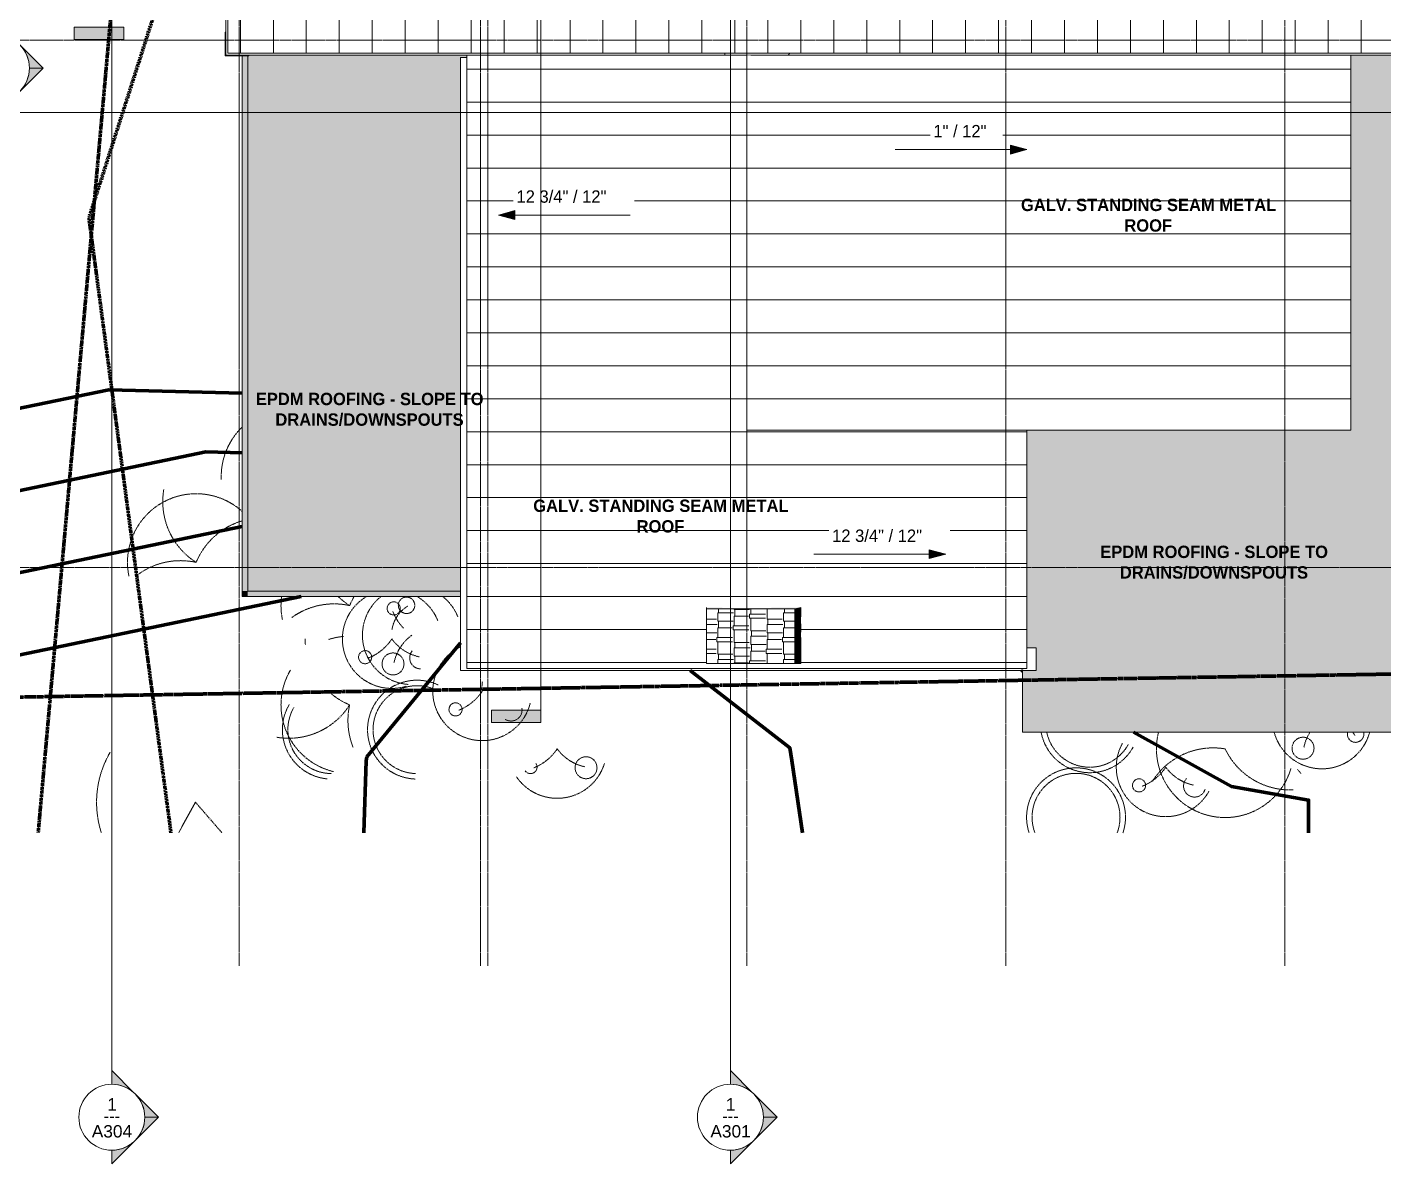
# Model space of a CAD drawing. Header units: inches. Extents: x -3276 to -1654, y 8217 to 9015.
# Drawn here: x -2789.6 to -2295.7, y 8217.5 to 8631.3 of the extents above; entities that cross this region are included whole.
import ezdxf

# ---------------------------------------------------------------- set-up
doc = ezdxf.new("R2010")
doc.units = ezdxf.units.IN
doc.header["$MEASUREMENT"] = 0
for name, pattern in [('Dash', [0.25, 0.125, -0.125]), ('Double Dash 3_8_', [1, 0.375, -0.125, 0.125, -0.125, 0.125, -0.125]), ('Grid Line 1_2_', [0.875, 0.5, -0.125, 0.125, -0.125])]:
    doc.linetypes.add(name, pattern=pattern)
for name, color, linetype, lineweight in [('A-DETL-GENF', 92, 'Continuous', 9), ('A-DETL-GENF-HDLN', 1, 'Dash', 9), ('A-FLOR', 192, 'Continuous', 18), ('A-ROOF', 132, 'Continuous', 18), ('A-ROOF-PATT-1', 132, 'Continuous', 9), ('A-WALL', 113, 'Continuous', 18), ('A-WALL-PATT-1', 111, 'Continuous', 9), ('C-PROP-LINE', 91, 'Double Dash 3_8_', 158), ('C-TOPO-MAJR', 7, 'Continuous', 80), ('G-ANNO-DIMS', 111, 'Continuous', 9), ('G-ANNO-SYMB', 111, 'Continuous', 9), ('G-ANNO-TEXT', 231, 'Continuous', 9), ('I-WALL', 2, 'Continuous', 18), ('S-GRID-1', 1, 'Grid Line 1_2_', 9)]:
    doc.layers.add(name, color=color, linetype=linetype, lineweight=lineweight)
doc.styles.add('Arial_1', font='arial.ttf', dxfattribs={"height": 4.5})
doc.styles.add('Century Gothic_1', font='ufonts.com_century-gothic.ttf', dxfattribs={"height": 4.5})
doc.styles.add('Century Gothic_B', font='GOTHICB.TTF', dxfattribs={"height": 4.5})

# ---------------------------------------------------------------- blocks, each defined once
blk = doc.blocks.new('Walls 1 - Walls 1-1121987-FLOOR PLAN - ROOF')
at = {"layer": 'A-WALL-PATT-1'}
h = blk.add_hatch(dxfattribs=at)
h.set_pattern_fill('FP_2', color=256, style=0, pattern_type=2)
h.set_pattern_definition([(180, (8409.569, 2526.234), (-12.75, -6), [3, -2.5, 3.5, -1.5, -6.5]), (180, (8409.569, 2526.234), (-12.75, -6), [-10.5, 4.5, -2]), (180, (8406.569, 2525.984), (-12.75, -6), [2.5, -9.5, 2, -3]), (180, (8400.569, 2526.609), (-12.75, -6), [1.5, -15.5]), (270, (8409.569, 2526.234), (4.25, -6), [5.75, -18.25]), (270, (8406.569, 2526.234), (4.25, -6), [5.625, -18.375]), (270, (8404.069, 2526.234), (4.25, -6), [5.25, -18.75]), (270, (8400.569, 2526.609), (4.25, -6), [5.75, -18.25]), (270, (8399.069, 2526.609), (4.25, -6), [5.75, -18.25]), (270, (8394.569, 2526.234), (4.25, -6), [5.5, -18.5])])
h.paths.add_polyline_path([(8399.57, 2527.39), (8399.57, 2510.21), (8419.57, 2510.21), (8419.57, 2542.26), (8399.57, 2542.26), (8399.57, 2527.62)], flags=0)
h = blk.add_hatch(dxfattribs=at)
h.set_pattern_fill('FP_3', color=256, style=0, pattern_type=2)
h.set_pattern_definition([(90, (8421.069, 2538.337), (-0.067, 12.75), [3, -2.5, 3.5, -1.5, -6.5]), (90, (8421.069, 2538.337), (-0.067, 12.75), [-10.5, 4.5, -2]), (90, (8421.067, 2541.337), (-0.067, 12.75), [2.5, -9.5, 2, -3]), (90, (8421.074, 2547.337), (-0.067, 12.75), [1.5, -15.5]), (180, (8421.069, 2538.337), (-0.067, -4.25), [0.064, -0.203]), (180, (8421.069, 2541.337), (-0.067, -4.25), [0.062, -0.204]), (180, (8421.069, 2543.837), (-0.067, -4.25), [0.058, -0.208]), (180, (8421.074, 2547.337), (-0.067, -4.25), [0.064, -0.203]), (180, (8421.074, 2548.837), (-0.067, -4.25), [0.064, -0.203]), (180, (8421.069, 2553.337), (-0.067, -4.25), [0.061, -0.206])])
h.paths.add_polyline_path([(8419.57, 2510.21), (8420.02, 2507.94), (8419.79, 2527.62), (8419.96, 2542.26), (8419.57, 2542.26), (8419.57, 2516.34)], flags=0)
h = blk.add_hatch(dxfattribs=at)
h.set_pattern_fill('FP_4', color=256, style=0, pattern_type=2)
h.set_pattern_definition([(0, (8411.069, 2502.712), (12.75, 0.333), [3, -2.5, 3.5, -1.5, -6.5]), (0, (8411.069, 2502.712), (12.75, 0.333), [-10.5, 4.5, -2]), (0, (8414.069, 2502.726), (12.75, 0.333), [2.5, -9.5, 2, -3]), (0, (8420.069, 2502.691), (12.75, 0.333), [1.5, -15.5]), (90, (8411.069, 2502.712), (-4.25, 0.333), [0.319, -1.012]), (90, (8414.069, 2502.712), (-4.25, 0.333), [0.312, -1.019]), (90, (8416.569, 2502.712), (-4.25, 0.333), [0.291, -1.04]), (90, (8420.069, 2502.691), (-4.25, 0.333), [0.319, -1.012]), (90, (8421.569, 2502.691), (-4.25, 0.333), [0.319, -1.012]), (90, (8426.069, 2502.712), (-4.25, 0.333), [0.305, -1.026])])
h.paths.add_polyline_path([(8399.57, 2507.94), (8420.02, 2507.94), (8419.57, 2510.21), (8399.57, 2510.21)], flags=0)
at = {"layer": 'A-WALL'}
for p, q in [((8419.57, 2542.26), (8399.57, 2542.26)), ((8399.57, 2542.26), (8399.57, 2510.21)), ((8419.96, 2542.26), (8419.57, 2542.26)), ((8419.57, 2510.21), (8419.57, 2542.26)), ((8399.57, 2510.21), (8419.57, 2510.21)), ((8399.57, 2510.21), (8399.57, 2507.94)), ((8419.57, 2510.21), (8420.02, 2507.94))]:
    blk.add_line(p, q, dxfattribs=at)
blk = doc.blocks.new('hydrangea 26752 - hydrangea 26752-1770219-FLOOR PLAN - ROOF')
at = {"layer": 'A-DETL-GENF-HDLN'}
blk.add_circle((-10.49, 6.87), 4, dxfattribs=at)
for centre, radius, start, end in [((0, 0), 18, 105.1976, 254.8024), ((-13.57, -9.88), 16.78, 58.1085, 77.9486), ((-5.36, -12.26), 3, 77.5247, 282.4753), ((-12.13, -1.52), 12.23, 300.9755, 307.5381)]:
    blk.add_arc(centre, radius, start, end, dxfattribs=at)
blk = doc.blocks.new('fountain grass 26747 - fountain grass 26747-V20-FLOOR PLAN - ROOF')
at = {"layer": 'A-DETL-GENF-HDLN'}
for centre, radius, start, end in [((0, 0), 25, 82.419, 101.7081), ((-25.61, 5.7), 26.24, 347.4534, 35.7038), ((22.14, -14.08), 26.24, 136.0585, 147.5466), ((-10.02, -24.25), 26.24, 59.4908, 67.5466)]:
    blk.add_arc(centre, radius, start, end, dxfattribs=at)
blk = doc.blocks.new('fountain grass 26747 - fountain grass 26747-V21-FLOOR PLAN - ROOF')
at = {"layer": 'A-DETL-GENF-HDLN'}
blk.add_arc((0, 0), 25, 44.146, 92.6693, dxfattribs=at)
blk = doc.blocks.new('fountain grass 26747 - fountain grass 26747-V22-FLOOR PLAN - ROOF')
at = {"layer": 'A-DETL-GENF-HDLN'}
for centre, radius, start, end in [((0, 0), 25, 360, 101.7081), ((-25.61, 5.7), 26.24, 347.4534, 35.7039), ((22.14, -14.08), 26.24, 80.4534, 147.5466), ((-10.02, -24.25), 26.24, 16.6187, 67.5466), ((0, 0), 25, 317.7698, 360)]:
    blk.add_arc(centre, radius, start, end, dxfattribs=at)
blk = doc.blocks.new('lupin 26755 - lupin 26755-V23-FLOOR PLAN - ROOF')
at = {"layer": 'A-DETL-GENF-HDLN'}
for centre, radius in [((-10.49, 6.87), 4), ((9.72, 6.62), 2.39)]:
    blk.add_circle(centre, radius, dxfattribs=at)
for centre, radius, start, end in [((0, 0), 18, 38.3989, 175.9931), ((-13.57, -9.88), 16.78, 36.0514, 77.9486), ((15.36, -10.23), 18.46, 111.6663, 134.2079), ((0, 0), 18, 291.5879, 321.6011)]:
    blk.add_arc(centre, radius, start, end, dxfattribs=at)
blk = doc.blocks.new('yew 26768 - yew 26768-V26-FLOOR PLAN - ROOF')
at = {"layer": 'A-DETL-GENF-HDLN'}
for radius, start, end in [(18, 161.5324, 360), (16, 159.1415, 360), (16, 360, 20.8585), (18, 360, 18.4676)]:
    blk.add_arc((0, 0), radius, start, end, dxfattribs=at)
blk = doc.blocks.new('elm sapling fall 24458 - elm sapling fall 24458-1770229-FLOOR PLAN - ROOF')
at = {"layer": 'A-DETL-GENF-HDLN'}
for q in [(-9.68, 11.14), (6.17, 11.14)]:
    blk.add_line((0, 0), q, dxfattribs=at)
for start, end in [(360, 18.0624), (329.6082, 360)]:
    blk.add_arc((0, 0), 36, start, end, dxfattribs=at)
blk = doc.blocks.new('fountain grass 26746 - fountain grass 26746-V27-FLOOR PLAN - ROOF')
at = {"layer": 'A-DETL-GENF-HDLN'}
for centre, radius, start, end in [((0, 0), 25, 346.0413, 163.361), ((-23.69, -11.28), 26.24, 25.4534, 92.5466), ((4.35, 25.88), 26.24, 260.4534, 327.5466), ((-7.03, 25.28), 26.24, 218.4534, 222.5652)]:
    blk.add_arc(centre, radius, start, end, dxfattribs=at)
blk = doc.blocks.new('lupin 26755 - lupin 26755-V28-FLOOR PLAN - ROOF')
at = {"layer": 'A-DETL-GENF-HDLN'}
blk.add_circle((-10.49, 6.87), 4, dxfattribs=at)
for centre, radius, start, end in [((0, 0), 18, 34.3588, 163.0524), ((-13.57, -9.88), 16.78, 36.0514, 77.9486), ((15.36, -10.23), 18.46, 111.6663, 146.3337), ((9.72, 6.62), 2.39, 36.3846, 213.9459)]:
    blk.add_arc(centre, radius, start, end, dxfattribs=at)
blk = doc.blocks.new('lupin 26755 - lupin 26755-V29-FLOOR PLAN - ROOF')
at = {"layer": 'A-DETL-GENF-HDLN'}
blk.add_circle((9.72, 6.62), 2.39, dxfattribs=at)
for centre, radius, start, end in [((0, 0), 18, 360, 151.1624), ((-10.49, 6.87), 4, 23, 165.3227), ((-13.57, -9.88), 16.78, 36.0514, 77.9486), ((-10.49, 6.87), 4, 317.2371, 23), ((15.36, -10.23), 18.46, 111.6663, 146.3337), ((0, 0), 18, 331.1632, 360)]:
    blk.add_arc(centre, radius, start, end, dxfattribs=at)
blk = doc.blocks.new('lupin 26755 - lupin 26755-V30-FLOOR PLAN - ROOF')
at = {"layer": 'A-DETL-GENF-HDLN'}
blk.add_circle((9.72, 6.62), 2.39, dxfattribs=at)
for centre, radius, start, end in [((0, 0), 18, 360, 165.9532), ((-10.49, 6.87), 4, 58.4639, 190.2383), ((15.36, -10.23), 18.46, 111.6663, 146.3337), ((-12.13, -1.52), 12.23, 351.2296, 7.1395), ((0, 0), 18, 296.0121, 360)]:
    blk.add_arc(centre, radius, start, end, dxfattribs=at)
blk = doc.blocks.new('yew 26768 - yew 26768-V31-FLOOR PLAN - ROOF')
at = {"layer": 'A-DETL-GENF-HDLN'}
for radius, start, end in [(18, 10.5882, 151.1628), (16, 11.9372, 151.1596)]:
    blk.add_arc((0, 0), radius, start, end, dxfattribs=at)
blk = doc.blocks.new('yew 26768 - yew 26768-V32-FLOOR PLAN - ROOF')
at = {"layer": 'A-DETL-GENF-HDLN'}
for radius, start, end in [(16, 360, 88.2393), (18, 360, 88.2503), (18, 244.5428, 360), (16, 246.3359, 360)]:
    blk.add_arc((0, 0), radius, start, end, dxfattribs=at)
blk = doc.blocks.new('yew 26768 - yew 26768-V33-FLOOR PLAN - ROOF')
at = {"layer": 'A-DETL-GENF-HDLN'}
for radius, start, end in [(16, 360, 89.5501), (18, 360, 84.5393), (16, 329.6135, 360), (18, 329.6125, 360)]:
    blk.add_arc((0, 0), radius, start, end, dxfattribs=at)
blk = doc.blocks.new('fountain grass 26747 - fountain grass 26747-V34-FLOOR PLAN - ROOF')
at = {"layer": 'A-DETL-GENF-HDLN'}
for centre, radius, start, end in [((0, 0), 25, 360, 76.776), ((-25.61, 5.7), 26.24, 347.4534, 22.3691), ((22.14, -14.08), 26.24, 80.4534, 147.5466), ((-10.02, -24.25), 26.24, 50.7733, 67.5466), ((0, 0), 25, 329.6042, 360), ((0, 0), 25, 275.2615, 288.0498), ((-10.02, -24.25), 26.24, 0.4534, 4.9414)]:
    blk.add_arc(centre, radius, start, end, dxfattribs=at)
blk = doc.blocks.new('lupin 26755 - lupin 26755-V35-FLOOR PLAN - ROOF')
at = {"layer": 'A-DETL-GENF-HDLN'}
for centre, radius in [((9.72, 6.62), 2.39), ((-5.36, -12.26), 3)]:
    blk.add_circle(centre, radius, dxfattribs=at)
for centre, radius, start, end in [((0, 0), 18, 360, 107.3693), ((-10.49, 6.87), 4, 23, 90.5), ((-13.57, -9.88), 16.78, 36.0514, 77.9486), ((-10.49, 6.87), 4, 320.6088, 23), ((15.36, -10.23), 18.46, 111.6663, 146.3337), ((-12.13, -1.52), 12.23, 300.9755, 351.6986), ((0, 0), 18, 300.4198, 360), ((0, 0), 18, 201.9319, 239.5802)]:
    blk.add_arc(centre, radius, start, end, dxfattribs=at)
blk = doc.blocks.new('Walls 4 - Walls 2-1996288-FLOOR PLAN - ROOF')
at = {"layer": 'A-WALL'}
for p, q in [((8629.51, 2717.59), (8620.88, 2717.59)), ((8620.88, 2717.59), (8620.88, 2708.96)), ((8629.51, 2717.34), (8629.51, 2717.59)), ((8620.88, 2708.96), (8621.13, 2708.96))]:
    blk.add_line(p, q, dxfattribs=at)
blk = doc.blocks.new('Family - ___-1399760-FLOOR PLAN - ROOF')
at = {"layer": 'C-PROP-LINE'}
blk.add_line((8381.47, 3146.22), (8400.25, 2026.33), dxfattribs=at)
blk = doc.blocks.new('Family - ___-1403477-FLOOR PLAN - ROOF')
at = {"layer": 'C-PROP-LINE'}
for p, q in [((8561.86, 2767.13), (8337.96, 2737.26)), ((8653.48, 2737.76), (8561.86, 2767.13)), ((8775.52, 2754.7), (8653.48, 2737.76)), ((8930.36, 2700.29), (8775.52, 2754.7))]:
    blk.add_line(p, q, dxfattribs=at)
blk = doc.blocks.new('Family - ___-1403739-FLOOR PLAN - ROOF')
at = {"layer": 'C-PROP-LINE'}
blk.add_line((8930.36, 2732.95), (8337.96, 2785.59), dxfattribs=at)
blk = doc.blocks.new('Section - Section Head - Filled-22785-FLOOR PLAN - ROOF')
at = {"layer": 'G-ANNO-SYMB'}
h = blk.add_hatch(color=256, dxfattribs=at)
edge = h.paths.add_edge_path(flags=0)
edge.add_line((-0.427, 0.177), (-0.25, 0.354))
edge.add_line((-0.25, 0.354), (-0.25, 0.25))
edge.add_arc((-0.25, 0), 0.25, 90, 135)
h = blk.add_hatch(color=256, dxfattribs=at)
edge = h.paths.add_edge_path(flags=0)
edge.add_arc((-0.25, 0), 0.25, 45, 90)
edge.add_line((-0.25, 0.25), (-0.25, 0.354))
edge.add_line((-0.25, 0.354), (-0.073, 0.177))
h = blk.add_hatch(color=256, dxfattribs=at)
edge = h.paths.add_edge_path(flags=0)
edge.add_arc((-0.25, 0), 0.25, 137.9216, 180)
edge.add_line((-0.5, 0), (-0.604, 0))
edge.add_line((-0.604, 0), (-0.436, 0.168))
h = blk.add_hatch(color=256, dxfattribs=at)
edge = h.paths.add_edge_path(flags=0)
edge.add_line((-0.064, 0.168), (0.104, 0))
edge.add_line((0.104, 0), (0, 0))
edge.add_arc((-0.25, 0), 0.25, 0, 42.0784)
for p, q in [((-0.25, 0.354), (-0.427, 0.177)), ((-0.25, 0.25), (-0.25, 0.354)), ((-0.073, 0.177), (-0.25, 0.354)), ((-0.25, 0.354), (-0.25, 0.25)), ((-0.436, 0.168), (-0.604, 0)), ((0.104, 0), (-0.064, 0.168)), ((-0.604, 0), (-0.5, 0)), ((0, 0), (0.104, 0))]:
    blk.add_line(p, q, dxfattribs=at)
for start, end in [(360, 180), (90, 135), (45, 90), (137.9216, 180), (0, 42.0784), (180, 360)]:
    blk.add_arc((-0.25, 0), 0.25, start, end, dxfattribs=at)
blk = doc.blocks.new('Section - 3_32_ x 3_8_-54337-FLOOR PLAN - ROOF')
at = {"layer": 'G-ANNO-SYMB'}
blk.add_hatch(color=256, dxfattribs=at).paths.add_polyline_path([(0, 0.375), (0, 0), (-0.09375, 0), (-0.09375, 0.375)], flags=0)
for p, q in [((0, 0.375), (-0.09375, 0.375)), ((-0.09375, 0.375), (-0.09375, 0)), ((0, 0), (0, 0.375)), ((-0.09375, 0), (0, 0))]:
    blk.add_line(p, q, dxfattribs=at)
blk = doc.blocks.new('Detail View - 3_32_ x 3_8_-54337-FLOOR PLAN - ROOF')
at = {"layer": 'G-ANNO-SYMB'}
blk.add_hatch(color=256, dxfattribs=at).paths.add_polyline_path([(0, 0.375), (0, 0), (-0.09375, 0), (-0.09375, 0.375)], flags=0)
for p, q in [((0, 0.375), (-0.09375, 0.375)), ((-0.09375, 0.375), (-0.09375, 0)), ((0, 0), (0, 0.375)), ((-0.09375, 0), (0, 0))]:
    blk.add_line(p, q, dxfattribs=at)

msp = doc.modelspace()

# ---------------------------------------------------------------- hatches: boundary and pattern name
at = {"layer": 'A-FLOR'}
msp.add_hatch(color=256, dxfattribs=at).paths.add_polyline_path([(-2631.84, 8426.01), (-2631.84, 8620.3), (-2629.59, 8620.3), (-2629.59, 8621.13), (-2708.96, 8621.13), (-2708.96, 8620.88), (-2709.34, 8620.88), (-2709.34, 8426.01)], flags=0)
at = {"layer": 'A-ROOF'}
msp.add_hatch(color=256, dxfattribs=at).paths.add_polyline_path([(-2419.72, 8374.57), (-2290.34, 8374.57), (-2290.34, 8621.13), (-2307.77, 8621.13), (-2307.77, 8484.57), (-2425.65, 8484.57), (-2425.65, 8405.32), (-2422.34, 8405.32), (-2422.34, 8397.07), (-2427.34, 8397.07), (-2427.34, 8374.57)], flags=0)
at = {"layer": 'A-ROOF-PATT-1'}
h = msp.add_hatch(dxfattribs=at)
h.set_pattern_fill('FP_11', color=256, style=0, pattern_type=2)
h.set_pattern_definition([(90, (0, 4250.89), (-12, 7e-16), [])])
h.paths.add_polyline_path([(-2716.59, 8621.88), (-2017.09, 8621.88), (-2017.09, 8749.6), (-2716.59, 8749.6), (-2716.59, 8634.16)], flags=0)
h = msp.add_hatch(dxfattribs=at)
h.set_pattern_fill('FP_6', color=256, style=0, pattern_type=2)
h.set_pattern_definition([(0, (-1456.541, 0), (0, 12), [])])
h.paths.add_polyline_path([(-2565.02, 8397.82), (-2527.62, 8397.82), (-2527.62, 8399.57), (-2542.26, 8399.57), (-2542.26, 8419.96), (-2527.62, 8419.79), (-2527.62, 8621.25), (-2527.73, 8621.13), (-2629.59, 8621.13), (-2629.59, 8397.82)], flags=0)
h = msp.add_hatch(dxfattribs=at)
h.set_pattern_fill('FP_1', color=256, style=0, pattern_type=2)
h.set_pattern_definition([(180, (1.935, 0), (-1e-15, -12), [])])
h.paths.add_polyline_path([(-2527.62, 8484.57), (-2307.77, 8484.57), (-2307.77, 8621.13), (-2526.17, 8621.13), (-2527.62, 8621.25), (-2527.62, 8486.06)], flags=0)
h = msp.add_hatch(dxfattribs=at)
h.set_pattern_fill('FP_7', color=256, style=0, pattern_type=2)
h.set_pattern_definition([(180, (-1222.955, 0), (-1e-15, -12), [])])
h.paths.add_polyline_path([(-2516.34, 8397.82), (-2425.65, 8397.82), (-2425.65, 8484.57), (-2527.62, 8484.57), (-2527.62, 8419.79), (-2507.94, 8420.02), (-2507.94, 8399.57), (-2527.62, 8399.57), (-2527.62, 8397.82)], flags=0)
at = {"layer": 'A-WALL'}
for points in [[(-2711.34, 8426.01), (-2709.34, 8426.01), (-2709.34, 8620.88), (-2711.34, 8620.88), (-2711.34, 8468.17)], [(-2711.34, 8424.01), (-2709.34, 8424.01), (-2709.34, 8426.01), (-2711.34, 8426.01)], [(-2709.34, 8424.01), (-2703.09, 8424.01), (-2703.09, 8426.01), (-2709.34, 8426.01)], [(-2703.09, 8424.01), (-2631.84, 8424.01), (-2631.84, 8426.01), (-2703.09, 8426.01)]]:
    msp.add_hatch(color=256, dxfattribs=at).paths.add_polyline_path(points, flags=0)
at = {"layer": 'G-ANNO-DIMS'}
msp.add_hatch(color=256, dxfattribs=at).paths.add_polyline_path([(-2425.67, 8586.7), (-2431.67, 8588.31), (-2431.67, 8585.09)], flags=0)

# ---------------------------------------------------------------- linework, layer by layer
at = {"layer": 'A-FLOR'}
for p, q in [((-2709.34, 8620.88), (-2709.34, 8426.01)), ((-2709.34, 8426.01), (-2631.84, 8426.01))]:
    msp.add_line(p, q, dxfattribs=at)
at = {"layer": 'A-ROOF'}
for p, q in [((-2716.59, 8877.32), (-2716.59, 8621.88)), ((-2716.59, 8621.88), (-2017.09, 8621.88)), ((-2629.59, 8621.13), (-2629.59, 8397.82)), ((-2527.62, 8419.79), (-2527.62, 8621.25)), ((-2307.77, 8484.57), (-2307.77, 8621.13)), ((-2527.62, 8484.57), (-2307.77, 8484.57)), ((-2425.65, 8397.82), (-2425.65, 8484.57)), ((-2629.59, 8397.82), (-2425.65, 8397.82)), ((-2527.62, 8397.82), (-2527.62, 8399.57)), ((-2427.34, 8397.07), (-2427.34, 8374.57)), ((-2427.34, 8374.57), (-2290.34, 8374.57))]:
    msp.add_line(p, q, dxfattribs=at)
at = {"layer": 'A-WALL'}
for p, q in [((-2711.34, 8424.01), (-2711.34, 8620.88)), ((-2631.84, 8424.01), (-2711.34, 8424.01))]:
    msp.add_line(p, q, dxfattribs=at)
at = {"layer": 'C-TOPO-MAJR'}
for p, q in [((-2759.94, 8499.23), (-2711.34, 8498.07)), ((-2666.01, 8365.66), (-2631.84, 8407.12)), ((-2427.34, 8396.86), (-2427.72, 8397.07)), ((-2351.16, 8354.9), (-2386.87, 8374.57)), ((-2667.06, 8337.96), (-2666.25, 8364.2)), ((-2666.25, 8364.2), (-2666.01, 8365.66))]:
    msp.add_line(p, q, dxfattribs=at)
at = {"layer": 'C-TOPO-MAJR', "flags": 128}
for points in [[(-2902.26, 8484.25), (-2793.93, 8492.18), (-2759.94, 8499.23)], [(-2873.05, 8456.24), (-2795.67, 8461.91), (-2724.59, 8476.64), (-2711.34, 8476.32)], [(-2843.84, 8428.23), (-2797.42, 8431.63), (-2711.34, 8449.47)], [(-2814.63, 8400.23), (-2799.16, 8401.36), (-2689.86, 8424.01)], [(-2507.37, 8337.96), (-2511.3, 8364.37), (-2511.97, 8368.87), (-2548.25, 8397.07)], [(-2323.12, 8337.96), (-2323.12, 8349.88), (-2351.16, 8354.9)]]:
    msp.add_lwpolyline(points, dxfattribs=at)
at = {"layer": 'G-ANNO-DIMS'}
for p, q in [((-2473.67, 8586.7), (-2425.67, 8586.7)), ((-2425.67, 8586.7), (-2431.67, 8588.31)), ((-2431.67, 8588.31), (-2431.67, 8585.09)), ((-2431.67, 8585.09), (-2425.67, 8586.7)), ((-2618.09, 8562.89), (-2612.09, 8561.28)), ((-2570.09, 8562.89), (-2618.09, 8562.89)), ((-2503.2, 8439.41), (-2455.2, 8439.41)), ((-2461.2, 8437.8), (-2455.2, 8439.41))]:
    msp.add_line(p, q, dxfattribs=at)
at = {"layer": 'G-ANNO-SYMB'}
for p, q in [((-2758.8, 8986.27), (-2758.8, 8246.44)), ((-2533.62, 8986.27), (-2533.62, 8246.44)), ((-3247.23, 8600.17), (-1682.77, 8600.17))]:
    msp.add_line(p, q, dxfattribs=at)
at = {"layer": 'I-WALL'}
for p, q in [((-2717.34, 8621.13), (-2717.34, 8878.07)), ((-2527.73, 8621.13), (-2717.34, 8621.13)), ((-2631.84, 8397.07), (-2631.84, 8620.3)), ((-2631.84, 8620.3), (-2629.59, 8620.3)), ((-2535.65, 8621.13), (-2535.65, 8621.88)), ((-2526.17, 8621.13), (-2527.62, 8621.25)), ((-2016.34, 8621.13), (-2526.17, 8621.13)), ((-2511.92, 8621.88), (-2512.63, 8621.13)), ((-2425.65, 8405.32), (-2422.34, 8405.32)), ((-2422.34, 8405.32), (-2422.34, 8397.07)), ((-2422.34, 8397.07), (-2631.84, 8397.07)), ((-2527.62, 8397.07), (-2527.62, 8397.82))]:
    msp.add_line(p, q, dxfattribs=at)
at = {"layer": 'S-GRID-1'}
for p, q in [((-2712.46, 8289.6), (-2712.46, 8978.72)), ((-2624.59, 8289.6), (-2624.59, 8978.72)), ((-2621.9, 8289.6), (-2621.9, 8978.72)), ((-2527.62, 8289.6), (-2527.62, 8978.72)), ((-2433.34, 8289.6), (-2433.34, 8978.72)), ((-2331.77, 8289.6), (-2331.77, 8978.72)), ((-3194.57, 8626.57), (-1935.48, 8626.57)), ((-3194.57, 8434.57), (-1935.48, 8434.57))]:
    msp.add_line(p, q, dxfattribs=at)

# ---------------------------------------------------------------- block references
at = {"layer": 'A-DETL-GENF'}
for name, p, rotation in [('fountain grass 26747 - fountain grass 26747-V21-FLOOR PLAN - ROOF', (-2693.96, 8467.74), 89.9999999999999), ('fountain grass 26747 - fountain grass 26747-V22-FLOOR PLAN - ROOF', (-2728.09, 8436.44), 89.9999999999999), ('fountain grass 26747 - fountain grass 26747-V20-FLOOR PLAN - ROOF', (-2672.21, 8420.71), 89.9999999999999), ('lupin 26755 - lupin 26755-V35-FLOOR PLAN - ROOF', (-2656.86, 8408.55), 180), ('lupin 26755 - lupin 26755-V23-FLOOR PLAN - ROOF', (-2649.56, 8409.96), 89.9999999999999), ('fountain grass 26747 - fountain grass 26747-V34-FLOOR PLAN - ROOF', (-2672.21, 8384.57), 180), ('lupin 26755 - lupin 26755-V30-FLOOR PLAN - ROOF', (-2623.95, 8389.55), 180), ('yew 26768 - yew 26768-V32-FLOOR PLAN - ROOF', (-2647.7, 8375.55), 180), ('yew 26768 - yew 26768-V33-FLOOR PLAN - ROOF', (-2678.7, 8375.55), 180), ('yew 26768 - yew 26768-V31-FLOOR PLAN - ROOF', (-2402.79, 8377.87), 180), ('fountain grass 26746 - fountain grass 26746-V27-FLOOR PLAN - ROOF', (-2353.52, 8368.55), 180), ('hydrangea 26752 - hydrangea 26752-1770219-FLOOR PLAN - ROOF', (-2318.29, 8379.28), 89.9999999999999), ('elm sapling fall 24458 - elm sapling fall 24458-1770229-FLOOR PLAN - ROOF', (-2728.34, 8349.1), 180), ('lupin 26755 - lupin 26755-V28-FLOOR PLAN - ROOF', (-2596.66, 8368.55), 180), ('lupin 26755 - lupin 26755-V29-FLOOR PLAN - ROOF', (-2375.14, 8361.87), 180), ('yew 26768 - yew 26768-V26-FLOOR PLAN - ROOF', (-2407.79, 8343.64), 180)]:
    msp.add_blockref(name, p, dxfattribs=dict(at, rotation=rotation))
at = {"layer": 'A-WALL', "rotation": 89.9999999999999}
for name in ['Walls 4 - Walls 2-1996288-FLOOR PLAN - ROOF', 'Walls 1 - Walls 1-1121987-FLOOR PLAN - ROOF']:
    msp.add_blockref(name, (0, 0), dxfattribs=at)
at = {"layer": 'C-PROP-LINE', "rotation": 89.9999999999999}
for name in ['Family - ___-1403739-FLOOR PLAN - ROOF', 'Family - ___-1403477-FLOOR PLAN - ROOF', 'Family - ___-1399760-FLOOR PLAN - ROOF']:
    msp.add_blockref(name, (0, 0), dxfattribs=at)
at = {"layer": 'G-ANNO-SYMB', "extrusion": (0, 0, -1), "xscale": 47.99999999999997, "yscale": 47.99999999999997, "zscale": 47.99999999999997, "rotation": 90.00000000000064}
for name, p in [('Section - Section Head - Filled-22785-FLOOR PLAN - ROOF', (2800.8, 8628.4)), ('Detail View - 3_32_ x 3_8_-54337-FLOOR PLAN - ROOF', (2772.45, 8631.3)), ('Section - Section Head - Filled-22785-FLOOR PLAN - ROOF', (2758.8, 8246.44)), ('Section - Section Head - Filled-22785-FLOOR PLAN - ROOF', (2533.62, 8246.44))]:
    msp.add_blockref(name, p, dxfattribs=at)
at = {"layer": 'G-ANNO-SYMB', "xscale": 47.99999999999997, "yscale": 47.99999999999997, "zscale": 47.99999999999997, "rotation": 89.99999999999937}
msp.add_blockref('Section - 3_32_ x 3_8_-54337-FLOOR PLAN - ROOF', (-2602.59, 8382.65), dxfattribs=at)

# ---------------------------------------------------------------- texts
at = {"layer": 'G-ANNO-SYMB', "char_height": 4.5, "attachment_point": 1}
for s, insert, width, style in [('1', (-2760.46, 8241.39), 4.242, 'Arial_1'), ('1', (-2535.28, 8241.39), 4.242, 'Arial_1'), ('---', (-2761.78, 8237.14), 7.7265, 'Century Gothic_1'), ('---', (-2536.6, 8237.14), 7.7265, 'Century Gothic_1'), ('A304', (-2766.08, 8231.57), 17.877, 'Arial_1'), ('A301', (-2540.9, 8231.57), 17.877, 'Arial_1')]:
    msp.add_mtext(s, dxfattribs=dict(at, insert=insert, width=width, style=style))
at = {"layer": 'G-ANNO-TEXT', "char_height": 4.5, "attachment_point": 1, "style": 'Century Gothic_B'}
for s, insert, width in [('GALV. STANDING SEAM METAL', (-2427.84, 8568.84), 112.413), ('ROOF', (-2390.21, 8561.34), 21.21), ('EPDM ROOFING - SLOPE TO', (-2706.38, 8498.18), 100.293), ('DRAINS/DOWNSPOUTS', (-2699.26, 8490.68), 83.1735), ('GALV. STANDING SEAM METAL', (-2605.38, 8459.31), 112.413), ('ROOF', (-2567.76, 8451.81), 21.21), ('EPDM ROOFING - SLOPE TO', (-2398.99, 8442.53), 100.293), ('DRAINS/DOWNSPOUTS', (-2391.86, 8435.03), 83.1735)]:
    msp.add_mtext(s, dxfattribs=dict(at, insert=insert, width=width))

# ---------------------------------------------------------------- next in the draw order: texts
at = {"layer": 'G-ANNO-DIMS', "char_height": 4.5, "attachment_point": 1, "line_spacing_factor": 0.984502, "style": 'Century Gothic_1', "bg_fill": 3, "box_fill_scale": 1.25, "bg_fill_color": 256, "bg_fill_true_color": 13158600, "bg_fill_transparency": 0}
for s, insert, width in [('1" / 12"', (-2459.73, 8595.69), 24.132), ('12 3/4" / 12"', (-2611.47, 8571.88), 41.7235), ('12 3/4" / 12"', (-2496.58, 8448.4), 41.7235)]:
    msp.add_mtext(s, dxfattribs=dict(at, insert=insert, width=width))

# ---------------------------------------------------------------- next in the draw order: hatches: boundary and pattern name
at = {"layer": 'G-ANNO-DIMS'}
for points in [[(-2618.09, 8562.89), (-2612.09, 8561.28), (-2612.09, 8564.5)], [(-2455.2, 8439.41), (-2461.2, 8441.02), (-2461.2, 8437.8)]]:
    msp.add_hatch(color=256, dxfattribs=at).paths.add_polyline_path(points, flags=0)

# ---------------------------------------------------------------- next in the draw order: linework, layer by layer
for p, q in [((-2612.09, 8564.5), (-2618.09, 8562.89)), ((-2612.09, 8561.28), (-2612.09, 8564.5)), ((-2455.2, 8439.41), (-2461.2, 8441.02)), ((-2461.2, 8441.02), (-2461.2, 8437.8))]:
    msp.add_line(p, q, dxfattribs=at)
at = {"layer": 'G-ANNO-SYMB'}
msp.add_line((-2602.59, 8707.75), (-2602.59, 8382.65), dxfattribs=at)

doc.saveas('drawing.dxf')
